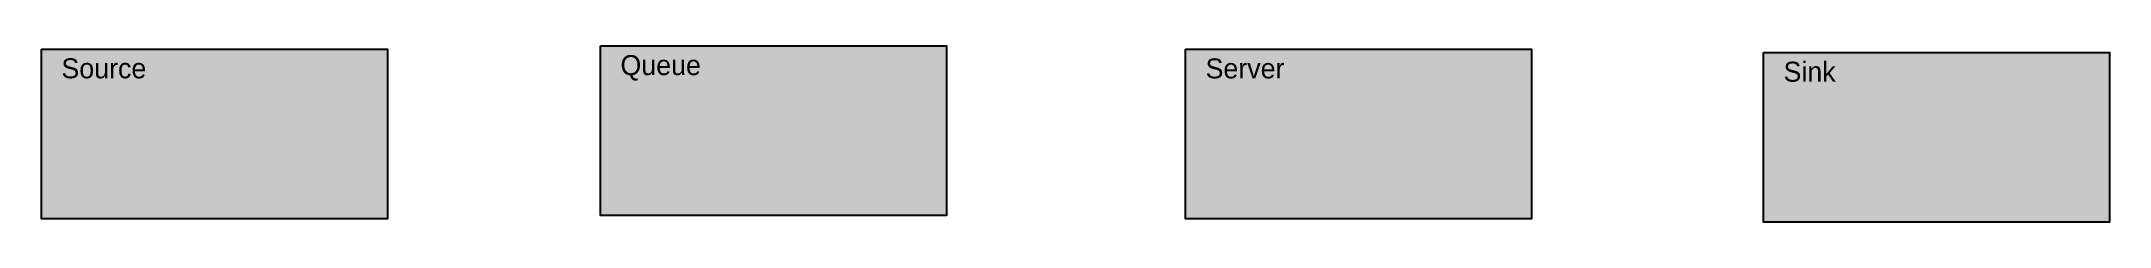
# Model space of a CAD drawing. Header units: metres. Extents: x 1.1 to 21.8, y 1.8 to 3.6.
import ezdxf

# ---------------------------------------------------------------- set-up
doc = ezdxf.new("R2010")
doc.units = ezdxf.units.M
doc.header["$MEASUREMENT"] = 0
doc.layers.get('0').update_dxf_attribs({"linetype": 'CONTINUOUS'})
doc.layers.add('ATOMSLAYER', color=7, linetype='CONTINUOUS')

# ---------------------------------------------------------------- blocks, each defined once
blk = doc.blocks.new('ATOMBLOCK')
at = {"color": 0}
blk.add_lwpolyline([(-0.2, 0.293), (3.254, 0.293), (3.254, -1.406), (-0.2, -1.406)], close=True, dxfattribs=at)
at = {"color": 254}
blk.add_solid([(-0.2, 0.293), (3.254, 0.293), (-0.2, -1.406), (3.254, -1.406)], dxfattribs=at)
at = {"color": 184}
blk.add_solid([(-0.2, 0.293), (3.254, 0.293), (-0.2, -0.174), (3.254, -0.174)], dxfattribs=at)
at = {"color": 192, "flags": 1}
for tag in ['TYPE', 'CHANNELS']:
    blk.add_attdef(tag, (0, 0), '', height=0.2, dxfattribs=at)
at = {"color": 7}
blk.add_attdef('NAME', (0, 0), '', height=0.2, dxfattribs=at)

msp = doc.modelspace()

# ---------------------------------------------------------------- block references
at = {"layer": 'ATOMSLAYER', "color": 192}
for p, values in [((1.345, 3.279), {'NAME': 'Source'}), ((6.924, 3.311), {'NAME': 'Queue'}), ((12.763, 3.278), {'NAME': 'Server'}), ((18.531, 3.245), {'NAME': 'Sink'})]:
    msp.add_blockref('ATOMBLOCK', p, dxfattribs=at).add_auto_attribs(values)

doc.saveas('drawing.dxf')
